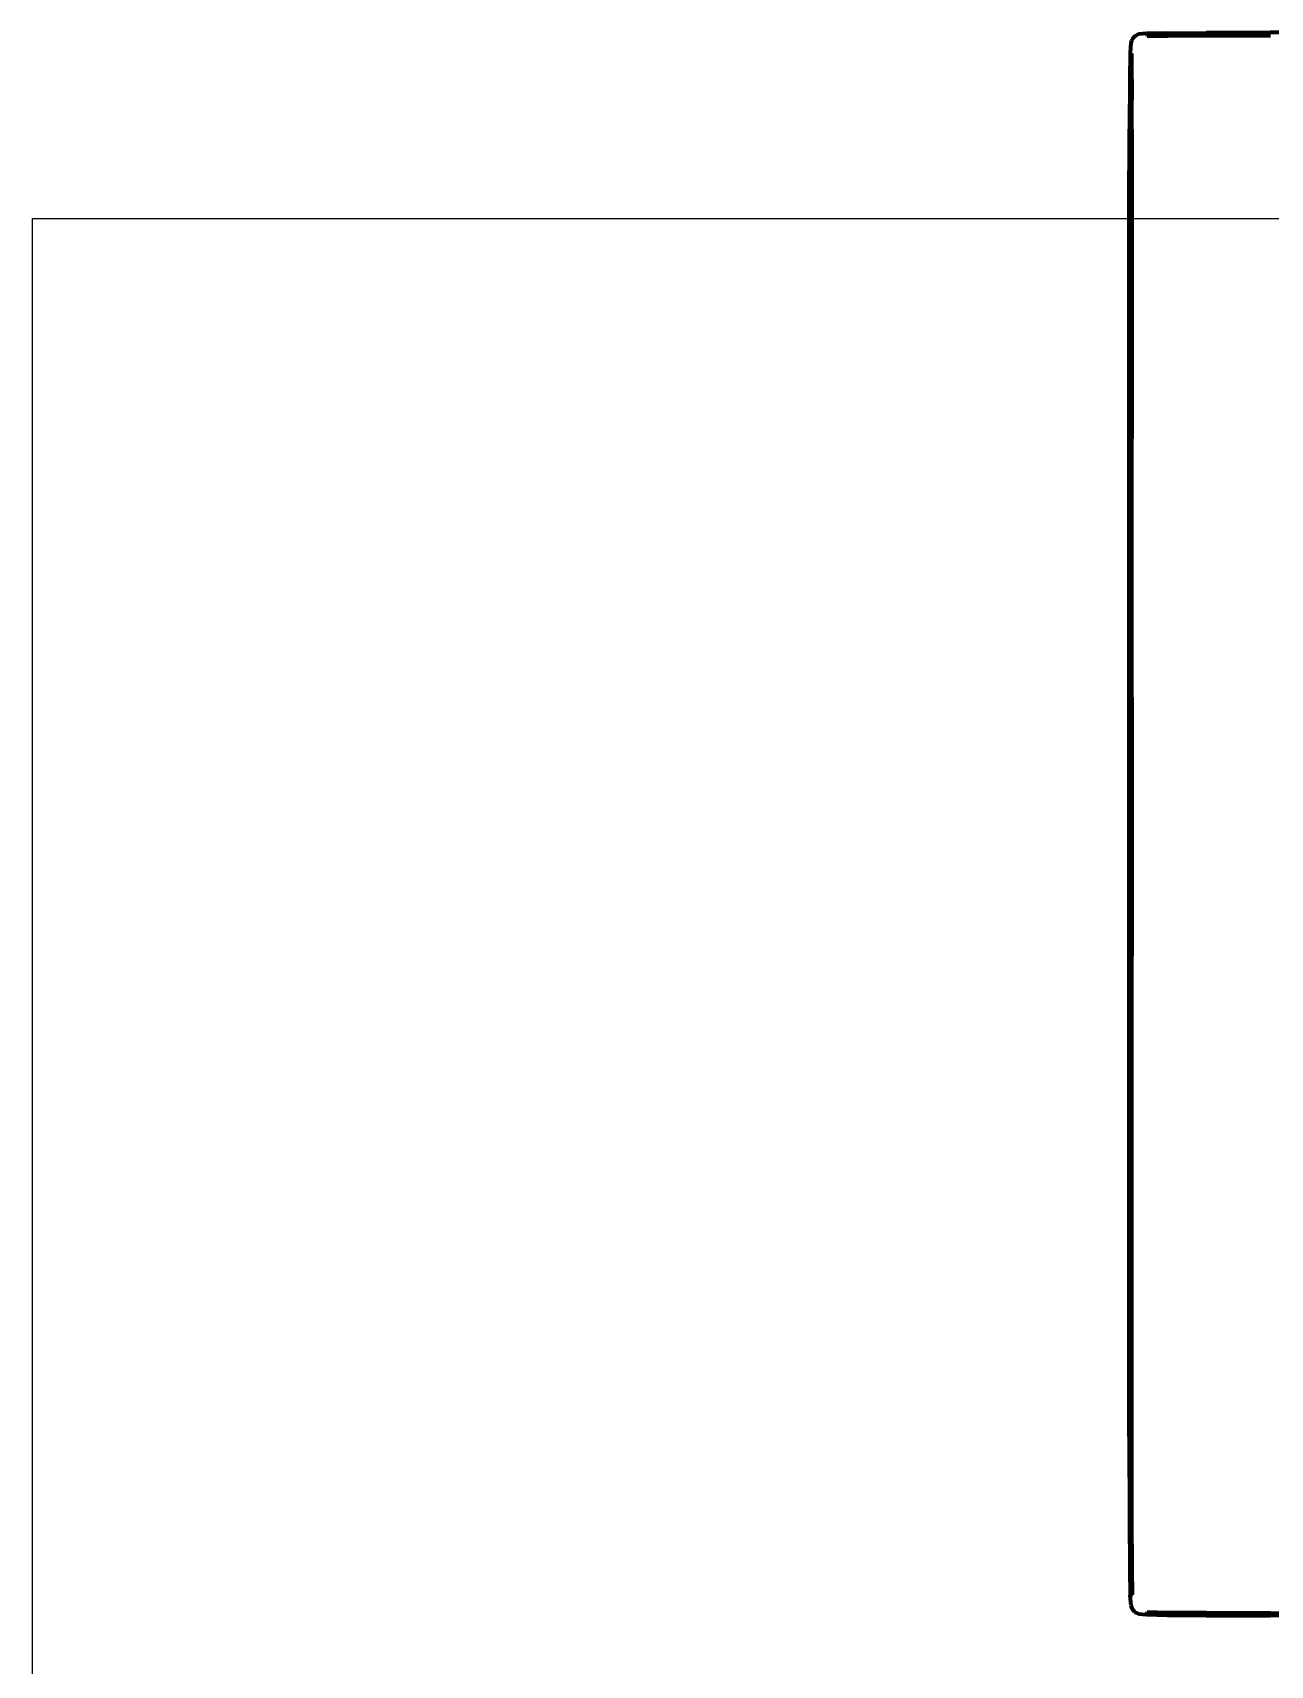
# Model space of a CAD drawing. Header units: millimetres. Extents: x 4307 to 31003, y 2809 to 20009.
# Drawn here: x 9699.2 to 9975.8, y 9442.9 to 9807.5 of the extents above; entities that cross this region are included whole.
import ezdxf

# ---------------------------------------------------------------- set-up
doc = ezdxf.new("R2010")
doc.units = ezdxf.units.MM
doc.layers.add('ProfileEdges', color=7, linetype='Continuous')

msp = doc.modelspace()

# ---------------------------------------------------------------- linework, layer by layer
msp.add_lwpolyline([(9699.18, 9766.01), (12222.44, 9766.01), (12222.44, 8521.35), (9699.18, 8521.35)], close=True)
at = {"layer": 'ProfileEdges', "lineweight": 211}
for p, q in [((9944.92, 9806.15), (9944.75, 9805.74)), ((9945.49, 9806.78), (9944.92, 9806.15)), ((9945.49, 9806.78), (9945.86, 9807)), ((9946.26, 9807.18), (9945.86, 9807)), ((9948.07, 9807.34), (9946.26, 9807.18)), ((9952.67, 9807.44), (9948.07, 9807.34)), ((9952.77, 9806.98), (9948.2, 9806.89)), ((9948.2, 9806.89), (9948.24, 9806.75)), ((9948.24, 9806.75), (9952.8, 9806.84)), ((9952.67, 9807.44), (9961.43, 9807.5)), ((9961.49, 9807.04), (9952.77, 9806.98)), ((9952.8, 9806.84), (9961.51, 9806.89)), ((9975.7, 9807.55), (9961.43, 9807.5)), ((9975.75, 9807.07), (9961.49, 9807.04)), ((9961.51, 9806.89), (9975.77, 9806.93)), ((10460.88, 9807.54), (9975.7, 9807.55)), ((9944.42, 9803.05), (9944.33, 9797.19)), ((9944.58, 9805.29), (9944.42, 9803.05)), ((9944.75, 9805.74), (9944.58, 9805.29)), ((9944.74, 9797.09), (9944.82, 9802.9)), ((9944.83, 9797.07), (9944.82, 9802.9)), ((9944.33, 9797.19), (9944.27, 9785.99)), ((9944.74, 9797.09), (9944.69, 9785.91)), ((9944.83, 9797.07), (9944.74, 9797.09)), ((9944.87, 9797.06), (9944.83, 9797.07)), ((9944.83, 9787.75), (9944.83, 9797.07)), ((9944.83, 9787.75), (9944.87, 9797.06)), ((9944.82, 9785.89), (9944.83, 9787.75)), ((9944.23, 9767.67), (9944.27, 9785.99)), ((9944.69, 9785.91), (9944.66, 9767.62)), ((9944.82, 9785.89), (9944.77, 9716.88)), ((9944.23, 9494), (9944.23, 9767.67)), ((9944.53, 9744.02), (9944.66, 9767.62)), ((9944.66, 9494.06), (9944.66, 9767.62)), ((9944.43, 9744.03), (9944.36, 9744.02)), ((9944.36, 9744.02), (9944.43, 9573.78)), ((9944.43, 9744.03), (9944.53, 9744.02)), ((9944.43, 9744.03), (9944.43, 9573.78)), ((9944.9, 9601.28), (9944.77, 9716.88)), ((9944.79, 9494.07), (9944.77, 9716.88)), ((9944.43, 9517.7), (9944.43, 9573.78)), ((9944.53, 9517.71), (9944.43, 9517.7)), ((9944.58, 9475.67), (9944.53, 9517.71)), ((9944.23, 9494), (9944.27, 9475.61)), ((9944.66, 9494.06), (9944.69, 9475.68)), ((9944.82, 9475.71), (9944.79, 9494.07)), ((9944.27, 9475.61), (9944.33, 9464.38)), ((9944.69, 9475.68), (9944.58, 9475.67)), ((9944.74, 9464.48), (9944.69, 9475.68)), ((9944.87, 9464.51), (9944.82, 9475.71)), ((9944.33, 9464.38), (9944.41, 9458.51)), ((9944.74, 9464.48), (9944.82, 9458.65)), ((9944.95, 9458.69), (9944.87, 9464.51)), ((9944.62, 9456.27), (9944.41, 9458.51)), ((9944.92, 9455.4), (9944.62, 9456.27)), ((9944.82, 9458.65), (9944.95, 9458.69)), ((9945.49, 9454.77), (9944.92, 9455.4)), ((9946.27, 9454.39), (9945.49, 9454.77)), ((9946.27, 9454.39), (9948.07, 9454.21)), ((9948.07, 9454.21), (9952.67, 9454.1)), ((9948.2, 9454.66), (9948.24, 9454.8)), ((9952.77, 9454.57), (9948.2, 9454.66)), ((9948.24, 9454.8), (9952.8, 9454.71)), ((9952.67, 9454.1), (9961.43, 9454.04)), ((9952.77, 9454.57), (9961.49, 9454.51)), ((9952.8, 9454.71), (9961.51, 9454.65)), ((9961.43, 9454.04), (9975.7, 9454)), ((9961.49, 9454.51), (9961.48, 9454.38)), ((9961.48, 9454.38), (9975.74, 9454.35)), ((9975.75, 9454.47), (9961.49, 9454.51)), ((9961.51, 9454.65), (9975.77, 9454.62)), ((10442.46, 9453.99), (9975.7, 9454)), ((9975.74, 9454.35), (9994.15, 9454.33)), ((9994.16, 9454.46), (9975.75, 9454.47))]:
    msp.add_line(p, q, dxfattribs=at)

doc.saveas('drawing.dxf')
